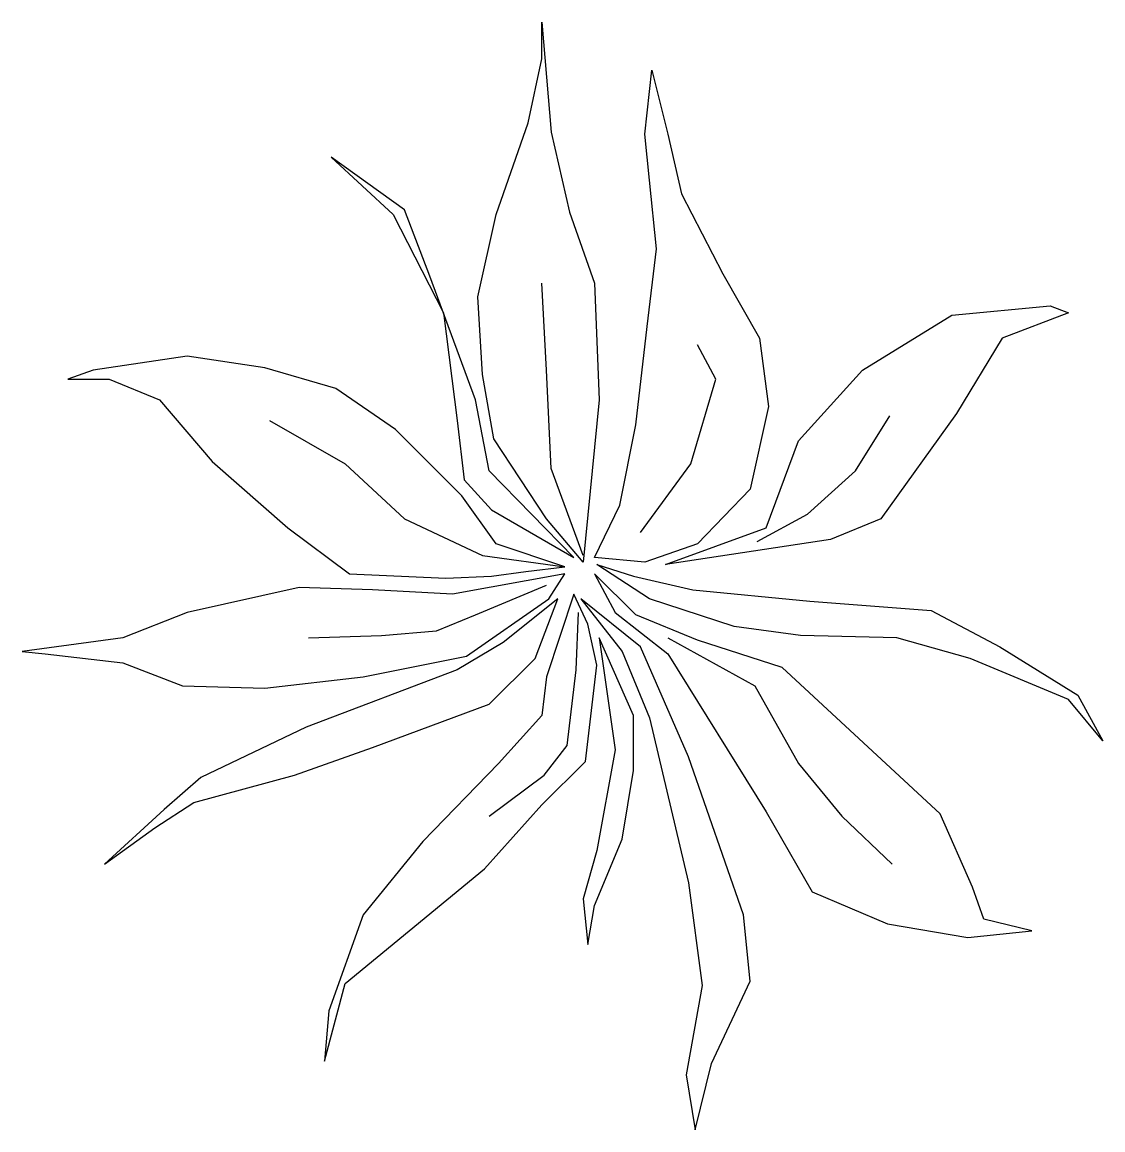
# Model space of a CAD drawing. Extents: x 36.37 to 37.76, y 15.4 to 16.82.
import ezdxf

# ---------------------------------------------------------------- set-up
doc = ezdxf.new("R2010")
doc.units = 0
doc.layers.get('0').update_dxf_attribs({"linetype": 'CONTINUOUS'})

msp = doc.modelspace()

# ---------------------------------------------------------------- linework, layer by layer
for points in [[(37.0912, 16.1265), (37.0443, 16.1821), (36.9769, 16.2846), (36.9623, 16.3666), (36.9564, 16.4661), (36.9799, 16.5715), (37.0209, 16.6886), (37.0384, 16.7706), (37.0384, 16.8175), (37.0502, 16.6769), (37.0736, 16.5745), (37.1058, 16.4837), (37.1117, 16.3344)], [(37.1058, 16.1324), (37.138, 16.1997), (37.1585, 16.3022), (37.1732, 16.4281), (37.1849, 16.5276), (37.1761, 16.6154), (37.1702, 16.674), (37.179, 16.756), (37.1995, 16.674), (37.2171, 16.5979), (37.2698, 16.4954), (37.3167, 16.4134), (37.3284, 16.3256), (37.305, 16.2202), (37.2376, 16.1499), (37.1702, 16.1265)], [(37.0794, 16.1324), (36.9711, 16.2436), (36.9535, 16.3344), (36.8949, 16.4925), (36.8627, 16.5774), (36.769, 16.6447), (36.8481, 16.5715), (36.9125, 16.4456), (36.9301, 16.308), (36.9389, 16.2319), (36.974, 16.1938)], [(37.1966, 16.1236), (37.3255, 16.1704), (37.3665, 16.2817), (37.4485, 16.3724), (37.5627, 16.4427), (37.6886, 16.4544), (37.7121, 16.4456), (37.6271, 16.4134), (37.5686, 16.3168), (37.4719, 16.1821), (37.4075, 16.1558)], [(37.0677, 16.1207), (36.9799, 16.1499), (36.9359, 16.2114), (36.851, 16.2963), (36.7749, 16.349), (36.6841, 16.3754), (36.5845, 16.39), (36.4644, 16.3724), (36.4322, 16.3607), (36.4849, 16.3607), (36.5493, 16.3344), (36.6167, 16.2553), (36.7134, 16.1704), (36.7924, 16.1119), (36.9154, 16.106), (36.974, 16.1089), (37.0179, 16.1148)], [(37.0677, 16.1119), (36.9242, 16.0855), (36.8217, 16.0914), (36.728, 16.0943), (36.5845, 16.0621), (36.5025, 16.0299), (36.3736, 16.0123), (36.4029, 16.0094), (36.5025, 15.9977), (36.5786, 15.9684), (36.6841, 15.9655), (36.81, 15.9801), (36.9418, 16.0065), (37.0472, 16.0797)], [(37.1058, 16.1119), (37.1322, 16.0621), (37.1995, 16.0094), (37.3255, 15.8074), (37.384, 15.7049), (37.4807, 15.6639), (37.5832, 15.6464), (37.6652, 15.6551), (37.6037, 15.6698), (37.5891, 15.7108), (37.5481, 15.8045), (37.346, 15.9918), (37.2376, 16.027), (37.1585, 16.0592)], [(37.1087, 16.1236), (37.1556, 16.1089), (37.2317, 16.0914), (37.3811, 16.0767), (37.5363, 16.065), (37.6242, 16.0182), (37.7238, 15.9567), (37.756, 15.8981), (37.7121, 15.9508), (37.5861, 16.0035), (37.4924, 16.0299), (37.3694, 16.0328), (37.2845, 16.0445), (37.1761, 16.0797)], [(37.0794, 16.0855), (37.0443, 15.9801), (37.0384, 15.9304), (36.9828, 15.8689), (36.8862, 15.7693), (36.81, 15.6756), (36.7661, 15.5527), (36.7602, 15.4883), (36.7866, 15.5878), (36.8686, 15.6551), (36.9652, 15.7342), (37.0384, 15.8162), (37.0941, 15.8718), (37.1087, 15.9948), (37.097, 16.0475)], [(37.0589, 16.0797), (36.9887, 16.024), (36.9301, 15.9889), (36.7368, 15.9157), (36.6021, 15.8513), (36.5552, 15.8103), (36.4791, 15.7401), (36.5435, 15.7869), (36.5933, 15.8191), (36.7221, 15.8542), (36.8217, 15.8894), (36.9711, 15.945), (37.0297, 16.0035)], [(37.0882, 16.0797), (37.141, 16.0123), (37.1761, 15.9274), (37.2259, 15.7166), (37.2435, 15.5849), (37.223, 15.4707), (37.2347, 15.4004), (37.2552, 15.4853), (37.305, 15.5907), (37.2962, 15.6756), (37.2259, 15.8777), (37.1644, 16.0182)], [(37.1117, 16.0299), (37.1322, 15.8864), (37.1087, 15.7576), (37.0912, 15.6961), (37.097, 15.6376), (37.1058, 15.6874), (37.141, 15.7723), (37.1556, 15.8601), (37.1556, 15.9304)]]:
    msp.add_lwpolyline(points, close=True)
for points in [[(37.0912, 16.1353), (37.0502, 16.2465), (37.0443, 16.3724), (37.0384, 16.4837)], [(37.1644, 16.1646), (37.2288, 16.2524), (37.261, 16.3607), (37.2376, 16.4046)], [(37.3138, 16.1529), (37.3782, 16.188), (37.4397, 16.2436), (37.4836, 16.3139)], [(36.6899, 16.308), (36.7866, 16.2524), (36.8627, 16.1821), (36.9623, 16.1353), (37.0677, 16.1207)], [(36.7397, 16.0299), (36.8334, 16.0328), (36.9037, 16.0387), (36.9535, 16.0592), (37.0443, 16.0972)], [(36.9711, 15.8015), (37.0414, 15.8542), (37.0707, 15.8923), (37.0824, 15.9889), (37.0853, 16.0621)], [(37.1995, 16.0299), (37.3108, 15.9684), (37.3665, 15.8689), (37.4221, 15.8015), (37.4865, 15.7401)]]:
    msp.add_lwpolyline(points)

doc.saveas('drawing.dxf')
